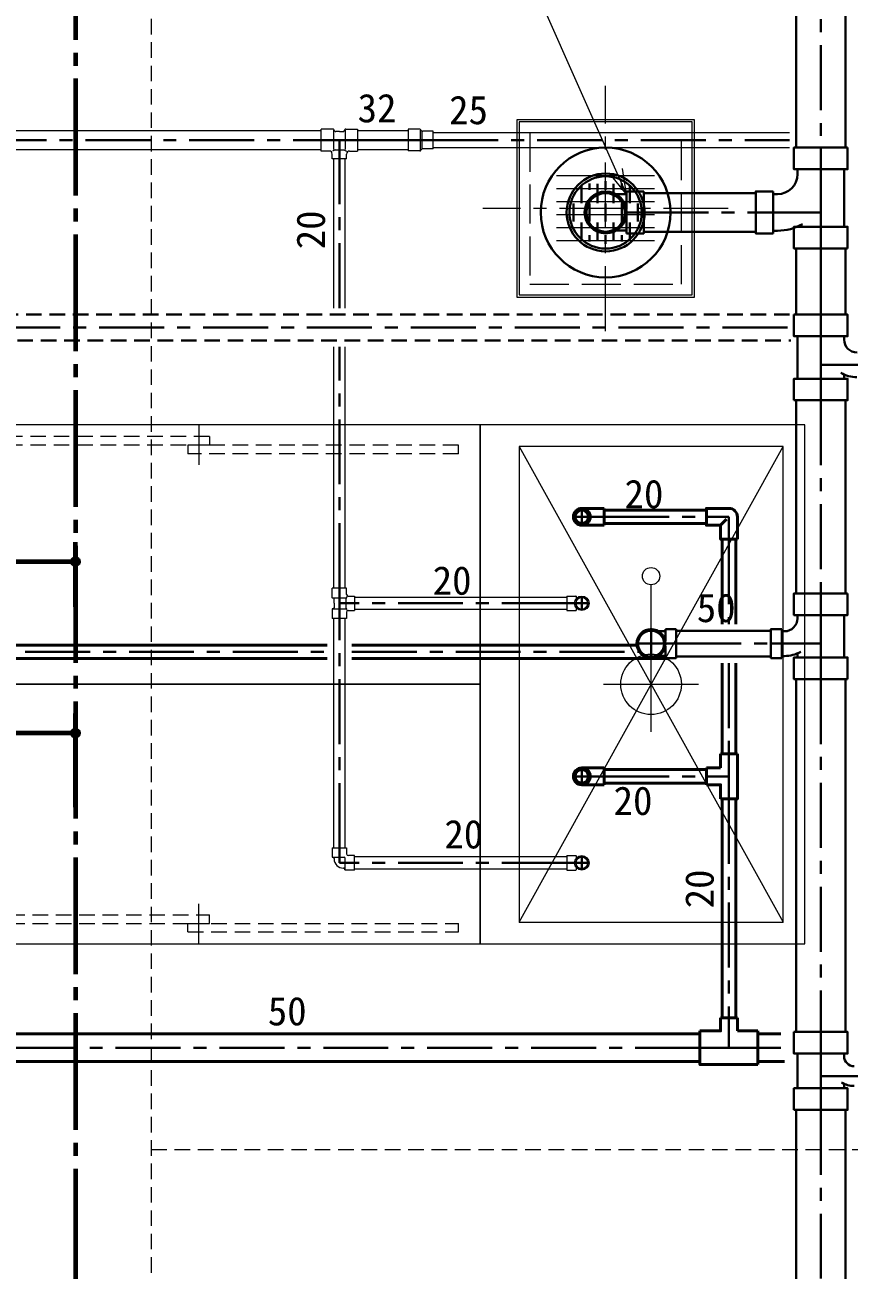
# Model space of a CAD drawing. Units: millimetres at full size, sheet at 1:30. Extents: x -16828 to 149130, y 47892 to 100313.
# Drawn here: x 12068 to 13972, y 58872 to 61750 of the extents above; entities that cross this region are included whole.
import ezdxf
from ezdxf.enums import TextEntityAlignment as Align

# ---------------------------------------------------------------- set-up
doc = ezdxf.new("R2010")
doc.units = ezdxf.units.MM
doc.header["$LTSCALE"] = 30
doc.header["$PDMODE"] = 32
doc.header["$PDSIZE"] = 15
for name, pattern in [('CHAIN1', [8, 5, -1, 1, -1]), ('CHAIN2', [12, 9, -1, 1, -1]), ('DASHED1', [1.8, 1.2, -0.6]), ('DASHED3', [4, 3, -1])]:
    doc.linetypes.add(name, pattern=pattern)
for name, color, linetype, lineweight in [('0-0', 7, 'CHAIN2', 15), ('0-1', 7, 'Continuous', 15), ('2-B_金物', 7, 'Continuous', 15), ('3-1_AIHO57-排水立上げ', 7, 'Continuous', 15), ('3-2_AIHO56-排水接続', 7, 'Continuous', 15), ('3-4_AIHO30-厨房機器', 7, 'Continuous', 15), ('3-5_AIHO31-厨房機器中心線', 7, 'CHAIN2', 15), ('3-6_AIHO33-厨房機器隠れ線', 7, 'DASHED1', 15), ('3-7_AIHO47-厨房機器アウトライン', 7, 'Continuous', 15), ('3-8_AIHO30-厨房機器LL', 7, 'Continuous', 15), ('9-6_無題7', 7, 'Continuous', 15), ('9-9_配管－汚水１：硬質塩ビ管（ＤＶ）', 2, 'Continuous', 30), ('9-A_配管－給水３：ＶＬＰ(ＶＤ)', 5, 'Continuous', 40), ('9-B_配管－給湯１２：ＨＴＬＰ（ＵＸ）', 3, 'Continuous', 20), ('9-E_配管－給湯１：ＣＵＰ(Ｍ)', 1, 'Continuous', 60)]:
    doc.layers.add(name, color=color, linetype=linetype, lineweight=lineweight)
doc.styles.add('ＭＳ ゴシック', font='')
doc.styles.get('ＭＳ ゴシック').set_extended_font_data('MS Gothic')

msp = doc.modelspace()

# ---------------------------------------------------------------- linework, layer by layer
at = {"layer": '0-0', "color": 1, "lineweight": 60}
msp.add_line((12184.96, 68105.86), (12184.96, 49250.86), dxfattribs=at)
at = {"layer": '0-1', "linetype": 'DASHED1'}
for p, q in [((12359.96, 63275.86), (12359.96, 55775.86)), ((12359.96, 59150.86), (18009.96, 59150.86))]:
    msp.add_line(p, q, dxfattribs=at)
at = {"layer": '2-B_金物', "linetype": 'CHAIN1'}
for p, q in [((13409.96, 61042.36), (13409.96, 61609.36)), ((13693.46, 61325.86), (13126.46, 61325.86))]:
    msp.add_line(p, q, dxfattribs=at)
at = {"layer": '2-B_金物'}
for p, q in [((13614.96, 61530.86), (13204.96, 61530.86)), ((13204.96, 61530.86), (13204.96, 61120.86)), ((13609.96, 61525.86), (13209.96, 61525.86)), ((13209.96, 61525.86), (13209.96, 61125.86)), ((13609.96, 61125.86), (13609.96, 61525.86)), ((13523.07, 61400.86), (13296.85, 61400.86)), ((13523.07, 61370.86), (13296.85, 61370.86)), ((13523.07, 61340.86), (13296.85, 61340.86)), ((13523.07, 61310.86), (13296.85, 61310.86)), ((13523.07, 61280.86), (13296.85, 61280.86)), ((13523.07, 61250.86), (13296.85, 61250.86)), ((13209.96, 61125.86), (13609.96, 61125.86))]:
    msp.add_line(p, q, dxfattribs=at)
at = {"layer": '2-B_金物', "linetype": 'DASHED3'}
for p, q in [((13584.96, 61500.86), (13234.96, 61500.86)), ((13234.96, 61500.86), (13234.96, 61150.86)), ((13584.96, 61150.86), (13584.96, 61500.86)), ((13234.96, 61150.86), (13584.96, 61150.86))]:
    msp.add_line(p, q, dxfattribs=at)
at = {"layer": '2-B_金物'}
msp.add_lwpolyline([(13204.96, 61120.86), (13614.96, 61120.86), (13614.96, 61530.86)], dxfattribs=at)
at = {"layer": '3-1_AIHO57-排水立上げ'}
msp.add_line((13514.96, 60295.86), (13514.96, 60455.86), dxfattribs=at)
msp.add_circle((13514.96, 60475.86), 20, dxfattribs=at)
at = {"layer": '3-2_AIHO56-排水接続'}
for p, q in [((13514.96, 60115.86), (13514.96, 60335.86)), ((13404.96, 60225.86), (13624.96, 60225.86))]:
    msp.add_line(p, q, dxfattribs=at)
msp.add_circle((13514.96, 60225.86), 70, dxfattribs=at)
at = {"layer": '3-4_AIHO30-厨房機器'}
for points in [[(13119.96, 60825.86), (11819.96, 60825.86), (11819.96, 60225.86), (13119.96, 60225.86)], [(13869.96, 59625.86), (13869.96, 60825.86), (13119.96, 60825.86), (13119.96, 59625.86)], [(11819.96, 59625.86), (13119.96, 59625.86), (13119.96, 60225.86), (11819.96, 60225.86)]]:
    msp.add_lwpolyline(points, close=True, dxfattribs=at)
at = {"layer": '3-5_AIHO31-厨房機器中心線'}
for p, q in [((12469.96, 60825.86), (12469.96, 60733.36)), ((12469.96, 59625.86), (12469.96, 59718.36))]:
    msp.add_line(p, q, dxfattribs=at)
at = {"layer": '3-6_AIHO33-厨房機器隠れ線'}
for p, q in [((12494.96, 60798.36), (11869.96, 60798.36)), ((12494.96, 60798.36), (12494.96, 60778.36)), ((12494.96, 60778.36), (11869.96, 60778.36)), ((13069.96, 60778.36), (12444.96, 60778.36)), ((12444.96, 60778.36), (12444.96, 60758.36)), ((13069.96, 60758.36), (13069.96, 60778.36)), ((13069.96, 60758.36), (12444.96, 60758.36)), ((11869.96, 59693.36), (12494.96, 59693.36)), ((11869.96, 59673.36), (12494.96, 59673.36)), ((12444.96, 59673.36), (13069.96, 59673.36)), ((12444.96, 59653.36), (12444.96, 59673.36)), ((12494.96, 59673.36), (12494.96, 59693.36)), ((13069.96, 59653.36), (13069.96, 59673.36)), ((12444.96, 59653.36), (13069.96, 59653.36))]:
    msp.add_line(p, q, dxfattribs=at)
at = {"layer": '3-7_AIHO47-厨房機器アウトライン'}
for points in [[(13119.96, 60825.86), (11819.96, 60825.86), (11819.96, 60225.86), (13119.96, 60225.86)], [(11819.96, 59625.86), (13119.96, 59625.86), (13119.96, 60225.86), (11819.96, 60225.86)]]:
    msp.add_lwpolyline(points, close=True, dxfattribs=at)
at = {"layer": '3-8_AIHO30-厨房機器LL'}
for p, q in [((13209.96, 60775.86), (13819.96, 59675.86)), ((13209.96, 59675.86), (13819.96, 60775.86))]:
    msp.add_line(p, q, dxfattribs=at)
msp.add_lwpolyline([(13819.96, 60775.86), (13209.96, 60775.86), (13209.96, 59675.86), (13819.96, 59675.86)], close=True, dxfattribs=at)
at = {"layer": '9-6_無題7'}
for q in [(13256.09, 61814.68), (13420.3, 61405.32), (13448.7, 61417.89)]:
    msp.add_line((13457.96, 61358.61), q, dxfattribs=at)
at = {"layer": '9-6_無題7', "color": 2, "lineweight": 30}
for p, q in [((13354.29, 61379.48), (13354.29, 61337.73)), ((13372.85, 61369.23), (13372.85, 61383.88)), ((13391.4, 61383.02), (13391.4, 61337.73)), ((13409.96, 61369.23), (13409.96, 61389.23)), ((13428.52, 61383.02), (13428.52, 61337.73)), ((13447.07, 61369.23), (13447.07, 61383.88)), ((13465.63, 61379.48), (13465.63, 61337.73)), ((13335.74, 61337.48), (13335.74, 61295.73)), ((13372.85, 61337.48), (13372.85, 61295.73)), ((13391.4, 61351.61), (13391.4, 61355.34)), ((13409.96, 61337.48), (13409.96, 61295.73)), ((13428.52, 61351.61), (13428.52, 61355.34)), ((13447.07, 61337.48), (13447.07, 61295.73)), ((13484.18, 61337.48), (13484.18, 61295.73)), ((13354.29, 61293.33), (13354.29, 61251.58)), ((13391.4, 61293.33), (13391.4, 61251.58)), ((13391.4, 61281.61), (13391.4, 61277.88)), ((13428.52, 61293.33), (13428.52, 61251.58)), ((13428.52, 61281.61), (13428.52, 61277.88)), ((13465.63, 61293.33), (13465.63, 61251.58)), ((13372.85, 61263.98), (13372.85, 61249.34)), ((13409.96, 61263.98), (13409.96, 61243.98)), ((13447.07, 61263.98), (13447.07, 61249.34))]:
    msp.add_line(p, q, dxfattribs=at)
for radius in [150, 90, 83.5]:
    msp.add_circle((13409.96, 61316.61), radius, dxfattribs=at)
at = {"layer": '9-9_配管－汚水１：硬質塩ビ管（ＤＶ）'}
for p, q in [((13850.04, 61943.34), (13850.04, 61466.61)), ((13964.04, 61466.61), (13964.04, 61943.34)), ((13853.14, 61404.94), (13853.14, 61416.61)), ((13960.94, 61416.61), (13960.94, 61283.61)), ((13457.96, 61365.11), (13497.96, 61365.11)), ((13457.96, 61365.11), (13457.96, 61323.56)), ((13797.04, 61268.11), (13797.04, 61365.11)), ((13457.96, 61358.61), (13434.21, 61358.61)), ((13757.04, 61361.11), (13497.96, 61361.11)), ((13806.9, 61358.7), (13797.04, 61358.7)), ((13457.96, 61268.11), (13457.96, 61309.66)), ((13853.14, 61283.61), (13853.14, 61284.06)), ((13457.96, 61274.61), (13434.21, 61274.61)), ((13497.96, 61272.11), (13757.04, 61272.11)), ((13807.01, 61274.3), (13797.04, 61274.3)), ((13850.04, 61233.61), (13850.04, 61080.36)), ((13964.04, 61080.36), (13964.04, 61233.61)), ((13853.14, 61030.36), (13853.14, 60932.36)), ((13960.94, 61022.8), (13960.94, 61030.36)), ((13960.94, 60932.36), (13960.94, 60942.01)), ((13850.04, 60882.36), (13850.04, 60435.86)), ((13964.04, 60435.86), (13964.04, 60882.36)), ((13853.14, 60378.3), (13853.14, 60385.86)), ((13960.94, 60385.86), (13960.94, 60287.86)), ((13547.96, 60348.36), (13532.57, 60348.36)), ((13547.96, 60353.36), (13572.96, 60353.36)), ((13547.96, 60353.36), (13547.96, 60325.63)), ((13792.04, 60349.86), (13572.96, 60349.86)), ((13817.04, 60286.36), (13817.04, 60353.36)), ((13823.22, 60348.38), (13817.04, 60348.38)), ((13547.96, 60286.36), (13547.96, 60314.09)), ((13547.96, 60291.36), (13532.57, 60291.36)), ((13572.96, 60289.86), (13792.04, 60289.86)), ((13823.33, 60291.19), (13817.04, 60291.19)), ((13853.14, 60287.86), (13853.14, 60297.51)), ((13850.04, 60237.86), (13850.04, 59422.26)), ((13964.04, 59422.26), (13964.04, 60237.86)), ((13853.14, 59372.26), (13853.14, 59292.26)), ((13960.94, 59366.34), (13960.94, 59372.26)), ((13960.94, 59292.26), (13960.94, 59302.45)), ((13850.04, 59242.26), (13850.04, 57670.86)), ((13964.04, 57670.86), (13964.04, 59242.26))]:
    msp.add_line(p, q, dxfattribs=at)
at = {"layer": '9-9_配管－汚水１：硬質塩ビ管（ＤＶ）', "linetype": 'CHAIN1'}
for p, q in [((13907.04, 61943.34), (13907.04, 61466.61)), ((13907.04, 61466.61), (13907.04, 61316.61)), ((13497.96, 61316.61), (13454.46, 61316.61)), ((13497.96, 61316.61), (13757.04, 61316.61)), ((13757.04, 61316.61), (13907.04, 61316.61)), ((13907.04, 61233.61), (13907.04, 61316.61)), ((13907.04, 61233.61), (13907.04, 61080.36)), ((13907.04, 61080.36), (13907.04, 60964.36)), ((13830.04, 61050.61), (8756.96, 61050.61)), ((13907.04, 60882.36), (13907.04, 60964.36)), ((14022.04, 60964.36), (13907.04, 60964.36)), ((13907.04, 60882.36), (13907.04, 60435.86)), ((13907.04, 60435.86), (13907.04, 60319.86)), ((13514.96, 60283.86), (13514.96, 60355.86)), ((13478.96, 60319.86), (13550.96, 60319.86)), ((13572.96, 60319.86), (13544.96, 60319.86)), ((13572.96, 60319.86), (13792.04, 60319.86)), ((13792.04, 60319.86), (13907.04, 60319.86)), ((13907.04, 60237.86), (13907.04, 60319.86)), ((13907.04, 60237.86), (13907.04, 59422.26)), ((13907.04, 59422.26), (13907.04, 59320.26)), ((13907.04, 59242.26), (13907.04, 59320.26)), ((14011.04, 59320.26), (13907.04, 59320.26)), ((13907.04, 59242.26), (13907.04, 57670.86))]:
    msp.add_line(p, q, dxfattribs=at)
at = {"layer": '9-9_配管－汚水１：硬質塩ビ管（ＤＶ）', "linetype": 'DASHED1'}
for p, q in [((13835.04, 61080.61), (8756.96, 61080.61)), ((8756.96, 61020.61), (13838.14, 61020.61))]:
    msp.add_line(p, q, dxfattribs=at)
at = {"layer": '9-9_配管－汚水１：硬質塩ビ管（ＤＶ）'}
for points in [[(13969.04, 61466.61), (13845.04, 61466.61), (13845.04, 61416.61), (13969.04, 61416.61)], [(13969.04, 61233.61), (13845.04, 61233.61), (13845.04, 61283.61), (13969.04, 61283.61)], [(13845.04, 61080.36), (13969.04, 61080.36), (13969.04, 61030.36), (13845.04, 61030.36)], [(13845.04, 60882.36), (13969.04, 60882.36), (13969.04, 60932.36), (13845.04, 60932.36)], [(13969.04, 60435.86), (13845.04, 60435.86), (13845.04, 60385.86), (13969.04, 60385.86)], [(13969.04, 60237.86), (13845.04, 60237.86), (13845.04, 60287.86), (13969.04, 60287.86)], [(13845.04, 59422.26), (13969.04, 59422.26), (13969.04, 59372.26), (13845.04, 59372.26)], [(13845.04, 59242.26), (13969.04, 59242.26), (13969.04, 59292.26), (13845.04, 59292.26)]]:
    msp.add_lwpolyline(points, close=True, dxfattribs=at)
for points in [[(13497.96, 61365.11), (13497.96, 61268.11), (13457.96, 61268.11)], [(13797.04, 61268.11), (13757.04, 61268.11), (13757.04, 61365.11), (13797.04, 61365.11)], [(13572.96, 60353.36), (13572.96, 60286.36), (13547.96, 60286.36)], [(13817.04, 60286.36), (13792.04, 60286.36), (13792.04, 60353.36), (13817.04, 60353.36)]]:
    msp.add_lwpolyline(points, dxfattribs=at)
for centre, radius in [((13409.96, 61316.61), 44.5), ((13514.96, 60319.86), 30)]:
    msp.add_circle(centre, radius, dxfattribs=at)
for centre, radius, start, end in [((13806.9, 61404.94), 46.24, 270, 0), ((13409.96, 61316.61), 48.5, 90, 180), ((13409.96, 61316.61), 48.5, 270, 90), ((13409.96, 61316.61), 48.5, 180, 270), ((13807.01, 61389.9), 115.6, 270, 300), ((13990.86, 61022.8), 29.92, 180, 270), ((13990.76, 61010.49), 74.8, 240, 270), ((13823.22, 60378.3), 29.92, 270, 0), ((13514.96, 60319.86), 33.5, 90, 180), ((13514.96, 60319.86), 33.5, 270, 90), ((13514.96, 60319.86), 33.5, 180, 270), ((13823.33, 60365.99), 74.8, 270, 300), ((13984.38, 59366.34), 23.44, 180, 270), ((13984.28, 59356.1), 58.6, 240, 270)]:
    msp.add_arc(centre, radius, start, end, dxfattribs=at)
at = {"layer": '9-A_配管－給水３：ＶＬＰ(ＶＤ)'}
for p, q in [((13406.96, 60632.65), (13354.96, 60632.65)), ((13406.96, 60593.65), (13406.96, 60632.65)), ((13642.96, 60628.65), (13406.96, 60628.65)), ((13406.96, 60593.65), (13354.96, 60593.65)), ((13406.96, 60597.65), (13642.96, 60597.65)), ((13675.46, 60593.65), (13689.25, 60607.44)), ((13714.46, 60561.15), (13714.46, 60613.15)), ((13679.46, 60561.15), (13679.46, 60364.86)), ((13710.46, 60364.86), (13710.46, 60561.15)), ((12766.36, 60316.49), (9908.86, 60316.49)), ((13481.63, 60316.49), (12823.56, 60316.49)), ((9908.86, 60285.49), (12766.36, 60285.49)), ((13679.46, 60274.86), (13679.46, 60065.15)), ((13710.46, 60065.15), (13710.46, 60274.86)), ((13714.46, 60065.15), (13675.46, 60065.15)), ((13675.46, 60065.15), (13675.46, 60032.65)), ((13406.96, 60032.65), (13354.96, 60032.65)), ((13406.96, 59993.65), (13406.96, 60032.65)), ((13642.96, 60028.65), (13406.96, 60028.65)), ((13642.96, 60032.65), (13642.96, 59993.65)), ((13642.96, 60032.65), (13675.46, 60032.65)), ((13406.96, 59993.65), (13354.96, 59993.65)), ((13406.96, 59997.65), (13642.96, 59997.65)), ((13679.46, 59961.15), (13679.46, 59454.86)), ((13710.46, 59454.86), (13710.46, 59961.15)), ((13714.46, 59454.86), (13675.46, 59454.86)), ((13714.46, 59454.86), (13714.46, 59424.86)), ((13627.96, 59417.71), (10894.96, 59417.71)), ((13761.96, 59424.86), (13714.46, 59424.86)), ((13761.96, 59346.86), (13761.96, 59424.86)), ((13815.04, 59417.71), (13761.96, 59417.71)), ((10894.96, 59354.01), (13627.96, 59354.01)), ((13761.96, 59354.01), (13823.14, 59354.01))]:
    msp.add_line(p, q, dxfattribs=at)
at = {"layer": '9-A_配管－給水３：ＶＬＰ(ＶＤ)', "color": 2, "linetype": 'CHAIN1', "lineweight": 30}
for p, q in [((13354.96, 60594.55), (13354.96, 60631.75)), ((13336.36, 60613.15), (13373.56, 60613.15)), ((13406.96, 60613.15), (13370.46, 60613.15)), ((13406.96, 60613.15), (13642.96, 60613.15)), ((13642.96, 60613.15), (13694.96, 60613.15)), ((13694.96, 60561.15), (13694.96, 60613.15)), ((13694.96, 60561.15), (13694.96, 60364.86)), ((9908.86, 60300.99), (12766.36, 60300.99)), ((12823.56, 60300.99), (13487.28, 60300.99)), ((13694.96, 60274.86), (13694.96, 60065.15)), ((13694.96, 60065.15), (13694.96, 60013.15)), ((13336.36, 60013.15), (13373.56, 60013.15)), ((13354.96, 59994.55), (13354.96, 60031.75)), ((13406.96, 60013.15), (13370.46, 60013.15)), ((13406.96, 60013.15), (13642.96, 60013.15)), ((13642.96, 60013.15), (13694.96, 60013.15)), ((13694.96, 59961.15), (13694.96, 60013.15)), ((13694.96, 59961.15), (13694.96, 59454.86)), ((13694.96, 59454.86), (13694.96, 59385.86)), ((13627.96, 59385.86), (10894.96, 59385.86)), ((13627.96, 59385.86), (13694.96, 59385.86)), ((13761.96, 59385.86), (13694.96, 59385.86)), ((13815.04, 59385.86), (13761.96, 59385.86))]:
    msp.add_line(p, q, dxfattribs=at)
at = {"layer": '9-A_配管－給水３：ＶＬＰ(ＶＤ)'}
for points in [[(13694.96, 60632.65), (13642.96, 60632.65), (13642.96, 60593.65), (13673.51, 60593.65)], [(13675.46, 60591.7), (13675.46, 60561.15), (13714.46, 60561.15)], [(12823.56, 60285.49), (13514.96, 60285.49), (13557.96, 60285.49)], [(13714.46, 60065.15), (13714.46, 59961.15), (13675.46, 59961.15)], [(13642.96, 59993.65), (13675.46, 59993.65), (13675.46, 59961.15)], [(13675.46, 59454.86), (13675.46, 59424.86), (13627.96, 59424.86)], [(13761.96, 59346.86), (13627.96, 59346.86), (13627.96, 59424.86)]]:
    msp.add_lwpolyline(points, dxfattribs=at)
for centre, radius in [((13354.96, 60613.15), 19.5), ((13354.96, 60613.15), 15.5), ((13354.96, 60013.15), 19.5), ((13354.96, 60013.15), 15.5)]:
    msp.add_circle(centre, radius, dxfattribs=at)
for centre, radius in [((13694.96, 60613.15), 19.5), ((13673.51, 60591.7), 1.95)]:
    msp.add_arc(centre, radius, 0, 90, dxfattribs=at)
at = {"layer": '9-B_配管－給湯１２：ＨＴＬＰ（ＵＸ）'}
for p, q in [((12780.48, 61509.07), (12752.96, 61509.07)), ((12752.96, 61458.47), (12752.96, 61509.07)), ((12809.44, 61509.07), (12836.96, 61509.07)), ((12836.96, 61509.07), (12836.96, 61458.47)), ((12752.96, 61505.12), (10288.15, 61505.12)), ((12781.5, 61506.8), (12781.5, 61462.47)), ((12783.8, 61505.18), (12782.23, 61508.04)), ((12794.96, 61503.62), (12786.43, 61503.62)), ((12794.96, 61503.62), (12803.49, 61503.62)), ((12806.11, 61505.18), (12807.69, 61508.04)), ((12808.42, 61506.8), (12808.42, 61462.47)), ((12954.12, 61505.12), (12836.96, 61505.12)), ((12954.12, 61508.77), (12954.12, 61458.77)), ((12980.54, 61508.77), (12954.12, 61508.77)), ((12981.88, 61506.65), (12981.88, 61460.9)), ((12983.4, 61506.81), (12983.15, 61507.25)), ((12985.12, 61503.58), (12985.12, 61463.97)), ((13835.04, 61500.77), (13011.62, 61500.77)), ((10288.15, 61462.42), (12752.96, 61462.42)), ((12771.41, 61458.47), (12752.96, 61458.47)), ((12778.31, 61440.27), (12778.31, 61451.57)), ((12784.91, 61461.37), (12778.87, 61457.93)), ((12784.91, 61461.37), (12805.01, 61461.37)), ((12805.01, 61461.37), (12811.05, 61457.93)), ((12811.61, 61440.27), (12811.61, 61451.57)), ((12818.51, 61458.47), (12836.96, 61458.47)), ((12836.96, 61462.42), (12954.12, 61462.42)), ((12980.54, 61458.77), (12954.12, 61458.77)), ((12983.4, 61460.74), (12983.15, 61460.3)), ((13011.62, 61463.27), (12987.46, 61463.27)), ((13011.62, 61463.27), (12987.75, 61463.27)), ((13011.62, 61466.77), (13835.04, 61466.77)), ((12811.61, 61440.27), (12778.31, 61440.27)), ((12781.36, 61440.27), (12781.36, 61095.61)), ((12808.56, 61095.61), (12808.56, 61440.27)), ((12781.36, 61005.61), (12781.36, 60448.15)), ((12808.56, 60448.15), (12808.56, 61005.61)), ((12778.36, 60426.15), (12778.36, 60448.15)), ((12811.56, 60448.15), (12778.36, 60448.15)), ((12811.56, 60433.75), (12811.56, 60448.15)), ((12782.08, 60424.42), (12778.36, 60426.15)), ((12778.36, 60426.15), (12809.93, 60426.15)), ((12782.66, 60413.15), (12782.66, 60423.51)), ((12810.64, 60402.25), (12810.64, 60424.05)), ((12815.56, 60429.75), (12829.96, 60429.75)), ((12829.96, 60429.75), (12829.96, 60396.55)), ((13320.46, 60426.75), (12829.96, 60426.75)), ((13320.46, 60429.8), (13341.22, 60429.8)), ((13341.76, 60429.64), (13341.76, 60423.3)), ((13342.13, 60429.22), (13343.59, 60426.03)), ((12782.08, 60401.88), (12778.36, 60400.15)), ((12778.36, 60400.15), (12778.36, 60378.15)), ((12778.36, 60400.15), (12809.93, 60400.15)), ((12782.66, 60413.15), (12782.66, 60402.79)), ((12811.56, 60392.55), (12811.56, 60378.15)), ((12815.56, 60396.55), (12829.96, 60396.55)), ((12829.96, 60399.55), (13320.46, 60399.55)), ((13341.76, 60403), (13341.76, 60396.66)), ((13342.13, 60397.08), (13343.59, 60400.27)), ((12811.56, 60378.15), (12778.36, 60378.15)), ((12781.36, 60378.15), (12781.36, 59847.65)), ((12808.56, 59847.65), (12808.56, 60378.15)), ((12778.31, 59847.65), (12778.31, 59826.89)), ((12778.31, 59847.65), (12811.61, 59847.65)), ((12811.61, 59847.65), (12811.61, 59833.8)), ((12778.47, 59826.35), (12806.16, 59826.35)), ((12778.89, 59825.98), (12782.08, 59824.52)), ((12782.66, 59823.61), (12782.66, 59822.35)), ((12808.16, 59796.66), (12808.16, 59824.35)), ((12829.46, 59829.8), (12815.61, 59829.8)), ((12829.46, 59796.5), (12829.46, 59829.8)), ((13320.46, 59826.75), (12829.46, 59826.75)), ((13320.46, 59829.8), (13341.22, 59829.8)), ((13341.76, 59829.64), (13341.76, 59823.3)), ((13342.13, 59829.22), (13343.59, 59826.03)), ((12805.42, 59800.85), (12804.16, 59800.85)), ((12807.79, 59797.08), (12806.33, 59800.27)), ((12829.46, 59796.5), (12808.7, 59796.5)), ((12829.46, 59799.55), (13320.46, 59799.55)), ((13341.76, 59803), (13341.76, 59796.66)), ((13342.13, 59797.08), (13343.59, 59800.27))]:
    msp.add_line(p, q, dxfattribs=at)
at = {"layer": '9-B_配管－給湯１２：ＨＴＬＰ（ＵＸ）', "color": 2, "linetype": 'CHAIN1', "lineweight": 30}
for p, q in [((10288.15, 61483.77), (12752.96, 61483.77)), ((12752.96, 61483.77), (12794.96, 61483.77)), ((12836.96, 61483.77), (12794.96, 61483.77)), ((12794.96, 61440.27), (12794.96, 61483.77)), ((12836.96, 61483.77), (12954.12, 61483.77)), ((12954.12, 61483.77), (12982.87, 61483.77)), ((13011.62, 61483.77), (12982.87, 61483.77)), ((13011.62, 61483.77), (13835.04, 61483.77)), ((12794.96, 61095.61), (12794.96, 61440.27)), ((12794.96, 60448.15), (12794.96, 61005.61)), ((12794.96, 60448.15), (12794.96, 60413.15)), ((13354.96, 60396.83), (13354.96, 60429.47)), ((12794.96, 60378.15), (12794.96, 60413.15)), ((12829.96, 60413.15), (12794.96, 60413.15)), ((13320.46, 60413.15), (12829.96, 60413.15)), ((13320.46, 60413.15), (13341.36, 60413.15)), ((13338.64, 60413.15), (13371.28, 60413.15)), ((12794.96, 59847.65), (12794.96, 60378.15)), ((12794.96, 59847.65), (12794.96, 59813.15)), ((12829.46, 59813.15), (12794.96, 59813.15)), ((13320.46, 59813.15), (12829.46, 59813.15)), ((13320.46, 59813.15), (13341.36, 59813.15)), ((13338.64, 59813.15), (13371.28, 59813.15)), ((13354.96, 59796.83), (13354.96, 59829.47))]:
    msp.add_line(p, q, dxfattribs=at)
at = {"layer": '9-B_配管－給湯１２：ＨＴＬＰ（ＵＸ）'}
for points in [[(13011.62, 61463.27), (13011.62, 61504.27), (12987.75, 61504.27)], [(13320.46, 60429.8), (13320.46, 60396.5), (13341.22, 60396.5)], [(13320.46, 59829.8), (13320.46, 59796.5), (13341.22, 59796.5)]]:
    msp.add_lwpolyline(points, dxfattribs=at)
for centre, radius in [((13354.96, 60413.15), 16.65), ((13354.96, 60413.15), 13.6), ((13354.96, 59813.15), 16.65), ((13354.96, 59813.15), 13.6)]:
    msp.add_circle(centre, radius, dxfattribs=at)
for centre, radius, start, end in [((12780.48, 61507.07), 2, 28.83097, 90), ((12809.44, 61507.07), 2, 90, 151.16903), ((12786.43, 61506.62), 3, 208.83097, 270), ((12803.49, 61506.62), 3, 270, 331.16903), ((12980.54, 61505.77), 3, 29.47594, 90), ((12987.75, 61509.27), 5, 209.47594, 270), ((12771.41, 61451.57), 6.9, 0, 90), ((12818.51, 61451.57), 6.9, 90, 180), ((12980.54, 61461.77), 3, 270, 330.52406), ((12987.75, 61458.27), 5, 90, 150.52406), ((12781.66, 60423.51), 1, 0, 65.0561), ((12858.76, 60413.15), 49.34, 160.33812, 167.23614), ((12815.56, 60433.75), 4, 180, 270), ((13354.96, 60413.15), 13.9, 90, 180), ((13341.22, 60428.8), 1, 24.69156, 90), ((13344.5, 60426.45), 1, 204.69156, 235.47797), ((13354.96, 60413.15), 13.9, 0, 90), ((12781.66, 60402.79), 1, 294.9439, 0), ((12858.76, 60413.15), 49.34, 192.76386, 199.66188), ((12815.56, 60392.55), 4, 90, 180), ((13354.96, 60413.15), 13.9, 180, 0), ((13341.22, 60397.5), 1, 270, 335.30844), ((13344.5, 60399.85), 1, 124.52203, 155.30844), ((12779.31, 59826.89), 1, 180, 245.30844), ((12781.66, 59823.61), 1, 0, 65.30844), ((12804.16, 59822.35), 21.5, 180, 270), ((12806.16, 59824.35), 2, 0, 90), ((12815.61, 59833.8), 4, 180, 270), ((13354.96, 59813.15), 13.9, 90, 180), ((13354.96, 59813.15), 13.9, 180, 0), ((13341.22, 59828.8), 1, 24.69156, 90), ((13344.5, 59826.45), 1, 204.69156, 235.47797), ((13354.96, 59813.15), 13.9, 0, 90), ((12805.42, 59799.85), 1, 24.69156, 90), ((12808.7, 59797.5), 1, 204.69156, 270), ((13341.22, 59797.5), 1, 270, 335.30844), ((13344.5, 59799.85), 1, 124.52203, 155.30844)]:
    msp.add_arc(centre, radius, start, end, dxfattribs=at)
at = {"layer": '9-E_配管－給湯１：ＣＵＰ(Ｍ)'}
for p, q in [((12184.96, 60404.6), (12184.96, 60554.44)), ((11789.96, 60509.44), (12184.96, 60509.44)), ((12184.96, 59941.8), (12184.96, 60158.23)), ((12184.96, 60113.23), (10994.96, 60113.23))]:
    msp.add_line(p, q, dxfattribs=at)
for p in [(12184.96, 60509.44), (12184.96, 60113.23)]:
    msp.add_point(p, dxfattribs=at)

# ---------------------------------------------------------------- texts
at = {"layer": '9-9_配管－汚水１：硬質塩ビ管（ＤＶ）', "color": 7, "style": 'ＭＳ ゴシック'}
msp.add_text('50', height=65.98, dxfattribs=at).set_placement((13620.6, 60349.86), align=Align.BOTTOM_LEFT)
at = {"layer": '9-A_配管－給水３：ＶＬＰ(ＶＤ)', "color": 7, "style": 'ＭＳ ゴシック'}
for s, p in [('20', (13453.72, 60613.15)), ('20', (13428.44, 59904.08)), ('50', (12629.48, 59417.71))]:
    msp.add_text(s, height=65.98, dxfattribs=at).set_placement(p, align=Align.BOTTOM_LEFT)
msp.add_text('20', height=65.98, rotation=90, dxfattribs=at).set_placement((13679.46, 59708), align=Align.BOTTOM_LEFT)
at = {"layer": '9-B_配管－給湯１２：ＨＴＬＰ（ＵＸ）', "color": 7, "style": 'ＭＳ ゴシック'}
for s, p in [('32', (12836.96, 61505.12)), ('25', (13048.34, 61500.77)), ('20', (13010.42, 60413.15)), ('20', (13037.39, 59826.75))]:
    msp.add_text(s, height=65.98, dxfattribs=at).set_placement(p, align=Align.BOTTOM_LEFT)
msp.add_text('20', height=65.98, rotation=90, dxfattribs=at).set_placement((12781.36, 61231.47), align=Align.BOTTOM_LEFT)

doc.saveas('drawing.dxf')
